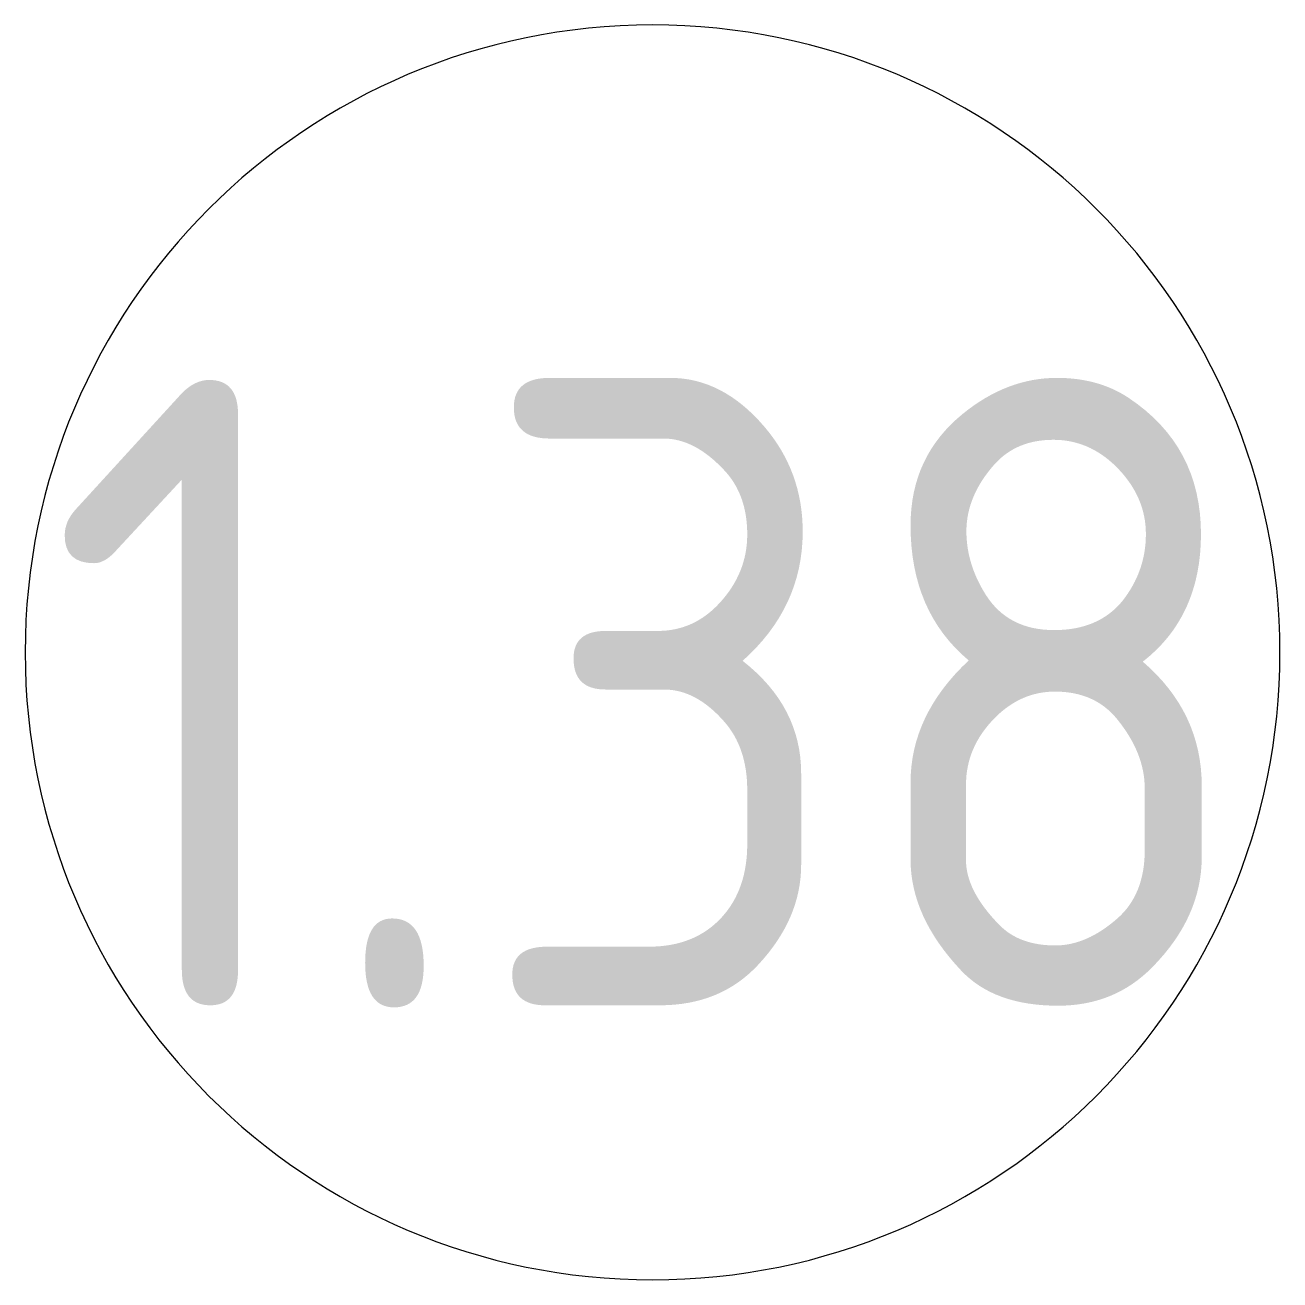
# Model space of a CAD drawing. Header units: millimetres. Extents: x -249154 to 415037, y -45458 to 354837.
# Drawn here: x 46275 to 47275, y 99323 to 100323 of the extents above; entities that cross this region are included whole.
import ezdxf

# ---------------------------------------------------------------- set-up
doc = ezdxf.new("R2010")
doc.units = ezdxf.units.MM
doc.layers.add('A-AREA-IDEN', color=7, linetype='Continuous', lineweight=9)
doc.styles.add('GOST Common', font='', dxfattribs={"width": 0.9, "height": 500})
doc.styles.get('GOST Common').set_extended_font_data('GOST Common')

# ---------------------------------------------------------------- blocks, each defined once
blk = doc.blocks.new('Марка_Помещения - Номер-25198446-Объем проектирования 1 этажа')
at = {"layer": 'A-AREA-IDEN'}
for start, end in [(360, 180), (180, 360)]:
    blk.add_arc((0, 0), 2.5, start, end, dxfattribs=at)
blk = doc.blocks.new('1floor')
at = {"layer": 'A-AREA-IDEN', "xscale": 199.9999999999999, "yscale": 199.9999999999999, "zscale": 199.9999999999999}
blk.add_blockref('Марка_Помещения - Номер-25198446-Объем проектирования 1 этажа', (46710.6, 20637.3), dxfattribs=at)
at = {"layer": 'A-AREA-IDEN', "insert": (46226.8, 20854.4), "char_height": 500, "width": 1212.151, "attachment_point": 1, "style": 'GOST Common'}
blk.add_mtext('1.38', dxfattribs=at)

msp = doc.modelspace()

# ---------------------------------------------------------------- block references
msp.add_blockref('1floor', (64.7, 79186.1))

doc.saveas('drawing.dxf')
